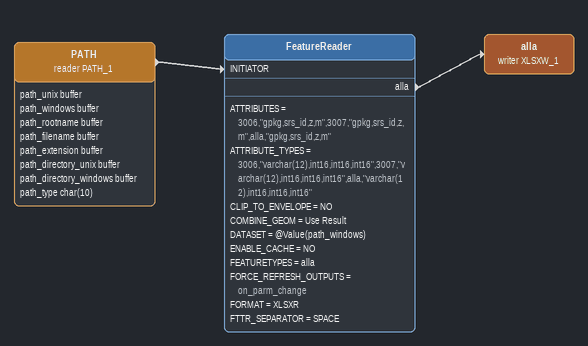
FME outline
PATH (reader PATH_1)
    attributes: path_unix buffer, path_windows buffer, path_rootname buffer, path_filename buffer, path_extension buffer, path_directory_unix buffer, path_directory_windows buffer, path_type char(10)
    -> FeatureReader [INITIATOR]
FeatureReader
    ATTRIBUTES = 3006,"gpkg,srs_id,z,m",3007,"gpkg,srs_id,z,m",alla,"gpkg,srs_id,z,m"
    ATTRIBUTE_TYPES = 3006,"varchar(12),int16,int16,int16",3007,"varchar(12),int16,int16,int16",alla,"varchar(12),int16,int16,int16"
    CLIP_TO_ENVELOPE = NO
    COMBINE_GEOM = Use Result
    DATASET = @Value(path_windows)
    ENABLE_CACHE = NO
    FEATURETYPES = alla
    FORCE_REFRESH_OUTPUTS = on_parm_change
    FORMAT = XLSXR
    FTTR_SEPARATOR = SPACE
    alla -> alla (writer XLSXW_1)
alla (writer XLSXW_1)
